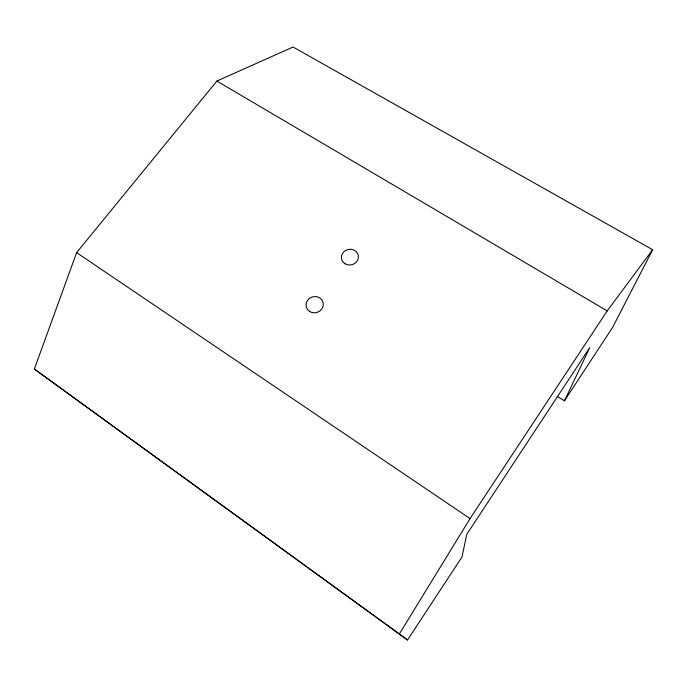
<?xml version="1.0" encoding="UTF-8"?>
<svg xmlns="http://www.w3.org/2000/svg" width="687" height="687" viewBox="0 0 687 687"><rect width="100%" height="100%" fill="white"/><g stroke="black" fill="none" stroke-linecap="round" stroke-linejoin="round"><path stroke-width="1.03" d="M564.431 400.856L589.772 347.57L466.739 534.366L461.999 556.977L407.537 639.983L34.35 369.039L76.618 252.627L216.877 81.057L293.057 47.017L652.65 249.716L612.649 327.356L564.431 400.856L557.157 396.33M399.276 634.135L470.045 518.582L607.205 310.91L652.65 249.716M216.877 81.057L607.205 310.91M76.618 252.627L470.045 518.582M34.35 369.039L407.537 639.983M345.029 263.774A8.562 7.875 -13 0 0 358.408 257.539A8.562 7.875 -13 0 0 346.317 250.094A8.562 7.875 -13 0 0 345.029 263.774M309.665 311.486A8.673 8.081 -18.9 0 0 323.251 305.131A8.673 8.081 -18.9 0 0 311.142 297.402A8.673 8.081 -18.9 0 0 309.665 311.486"/></g></svg>
